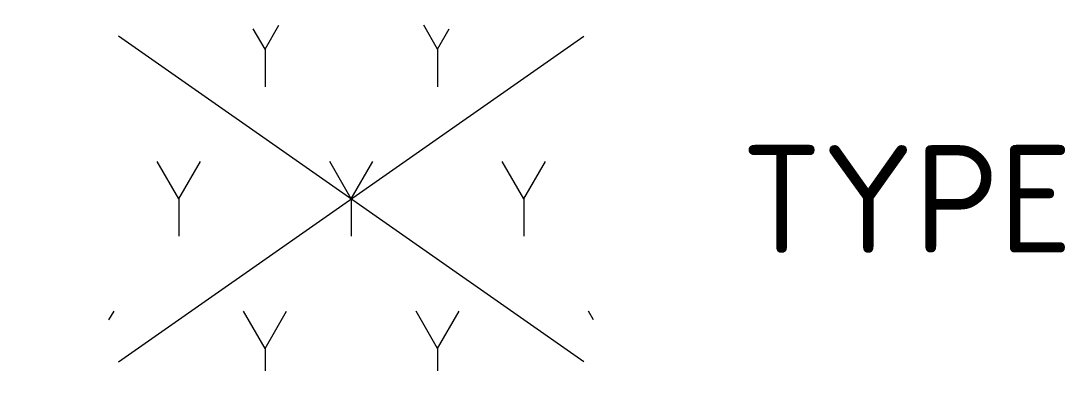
# Model space of a CAD drawing. Header units: metres. Extents: x -5.5 to 11.9, y -3 to 3.
import ezdxf
from ezdxf.enums import TextEntityAlignment as Align

# ---------------------------------------------------------------- set-up
doc = ezdxf.new("R2010")
doc.units = ezdxf.units.M
doc.layers.get('0').update_dxf_attribs({"lineweight": 25})
doc.styles.add('NLCS-ISO', font='NLCS-ISO.ttf')

msp = doc.modelspace()

# ---------------------------------------------------------------- hatches: boundary and pattern name
h = msp.add_hatch()
h.set_pattern_fill('AGR-BEPLANTING_SOORT_01-SO', color=256, scale=0.5, pattern_type=2)
h.set_pattern_definition([(60, (0, 0), (-1.4434, 2.5), [0.7217, -2.1651]), (120, (0, 0), (-2.8868, -6e-07), [0.7217, -2.1651]), (270, (0, 0), (1.44338, -2.5), [0.625, -4.375])])
edge = h.paths.add_edge_path()
edge.add_ellipse((0, 0), major_axis=(5.525, 0), ratio=0.538462, start_angle=0, end_angle=360)

# ---------------------------------------------------------------- linework, layer by layer
for p, q in [((-3.891, -2.724), (3.891, 2.724)), ((3.891, -2.724), (-3.891, 2.724))]:
    msp.add_line(p, q)

# ---------------------------------------------------------------- texts
at = {"style": 'NLCS-ISO'}
msp.add_attdef('TYPE', text='', height=1.8, dxfattribs=at).set_placement((6.525, 0), align=Align.MIDDLE_LEFT)

doc.saveas('drawing.dxf')
